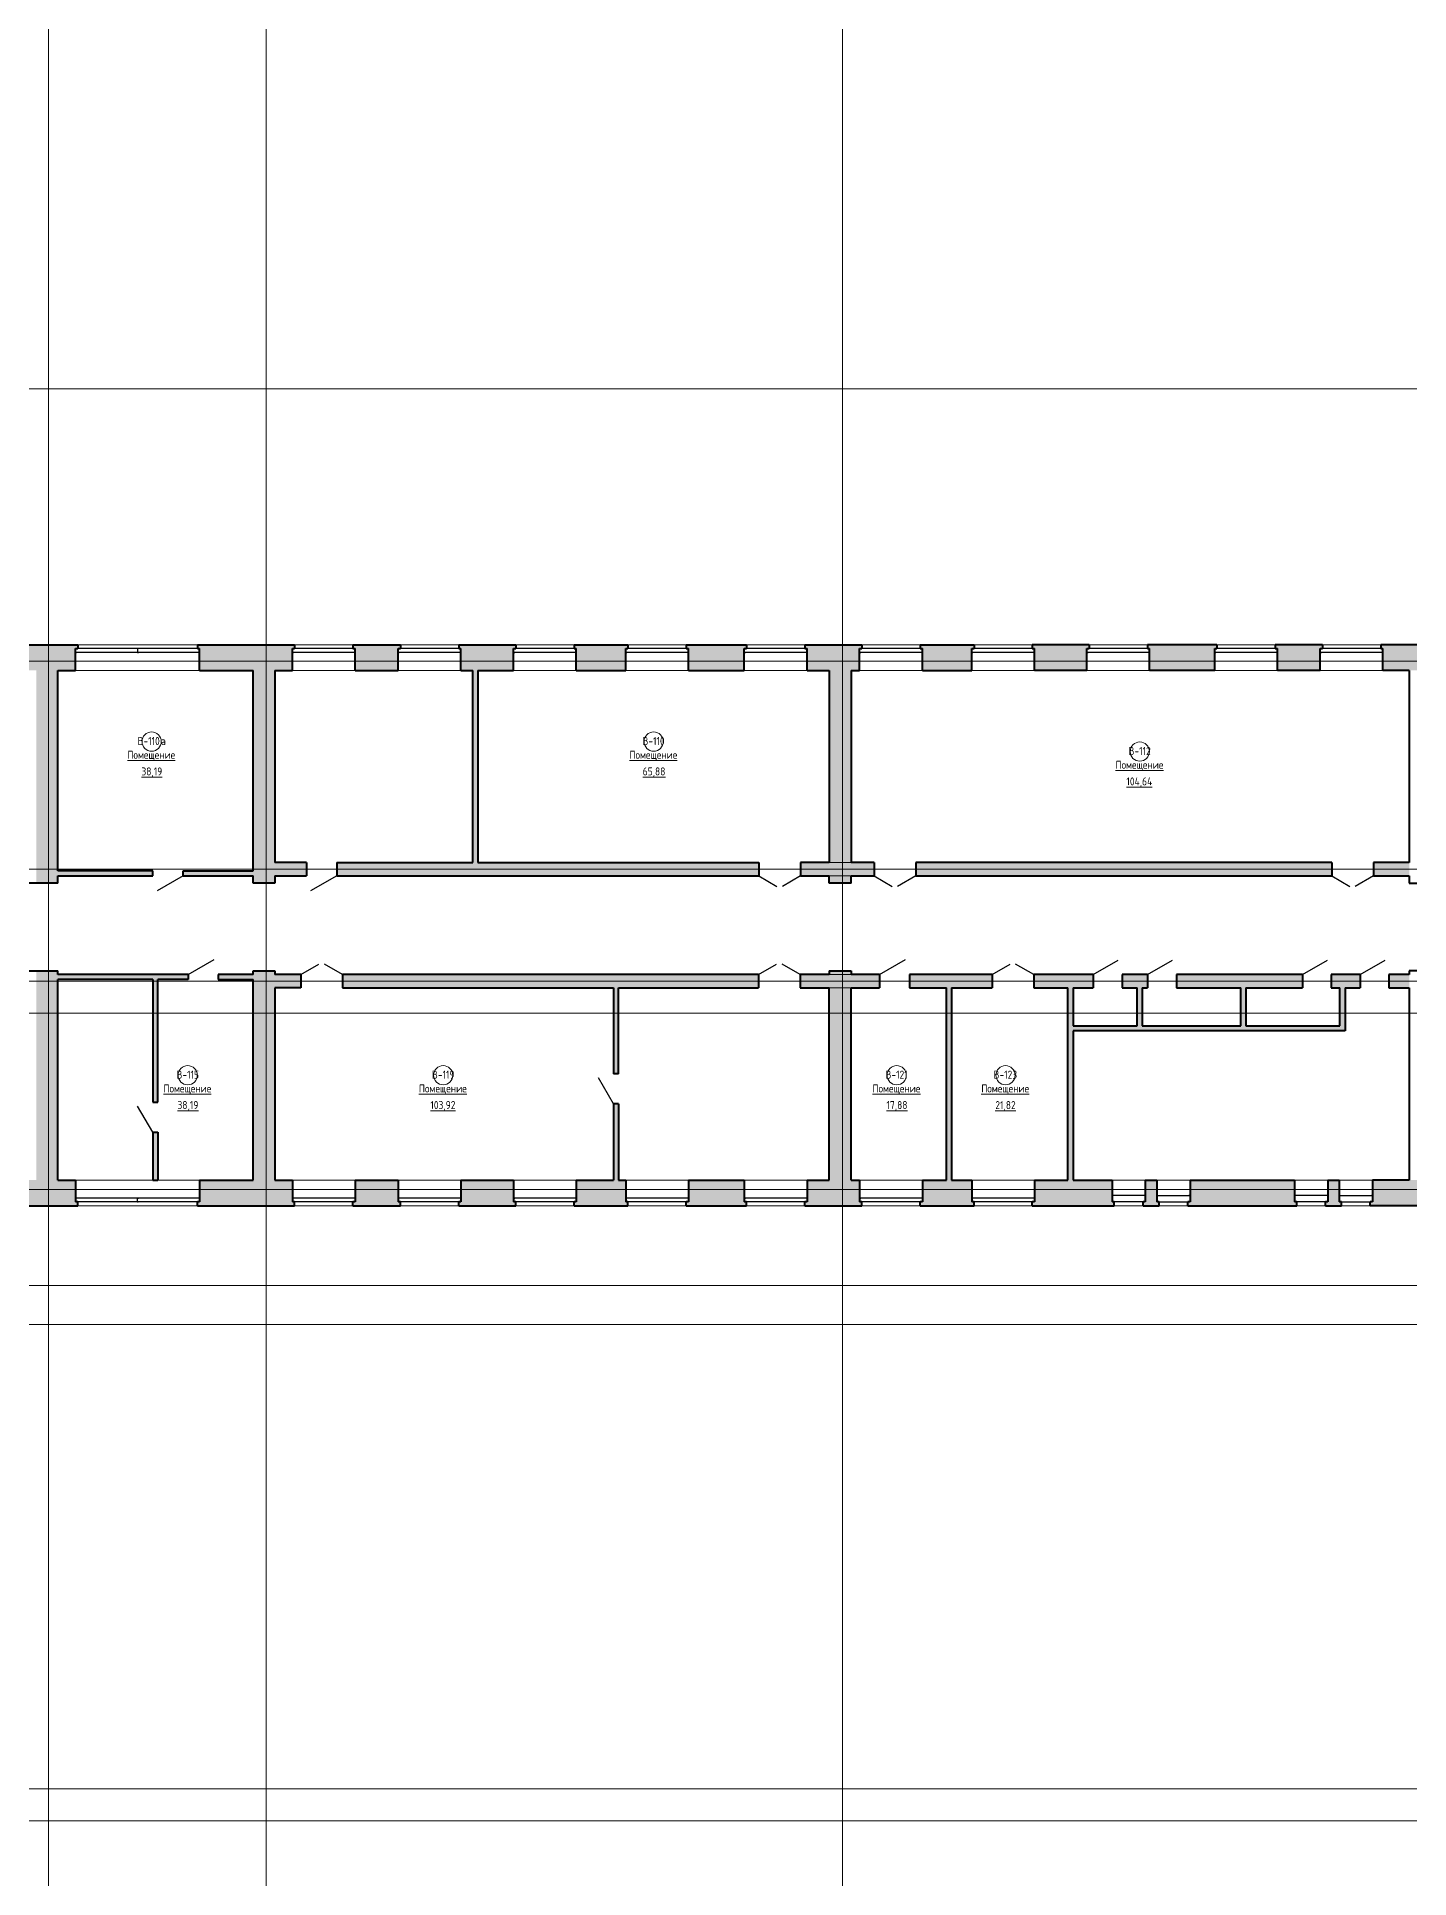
# Model space of a CAD drawing. Header units: millimetres. Extents: x -13853 to 411335, y -23261 to 161252.
# Drawn here: x 56186 to 99066, y 44091 to 101604 of the extents above; entities that cross this region are included whole.
import ezdxf

# ---------------------------------------------------------------- set-up
doc = ezdxf.new("R2010")
doc.units = ezdxf.units.MM
doc.linetypes.add('ADSK_Линия сетки', pattern=[21, 12, -3, 3, -3])
for name, color, linetype, lineweight in [('Двери', 7, 'Continuous', 18), ('Каркас_Импост', 7, 'Continuous', 30), ('Марки помещений', 7, 'Continuous', 18), ('Окна', 7, 'Continuous', 18), ('Оси', 7, 'Continuous', 9), ('Панель', 7, 'Continuous', 30), ('Стены', 7, 'Continuous', 18), ('Стены разрез', 7, 'Continuous', 40)]:
    doc.layers.add(name, color=color, linetype=linetype, lineweight=lineweight)
doc.styles.add('GOST Common_1', font='GOST Common.ttf', dxfattribs={"width": 0.9, "height": 250})

# ---------------------------------------------------------------- blocks, each defined once
blk = doc.blocks.new('AC_Дверь_Однопольная_ДеревяннаяВнутренняя_ГОСТ6629-88 - 860х2080h-423457-001_Весь этаж')
at = {"layer": 'Панель'}
blk.add_line((-450, 210), (329, 660), dxfattribs=at)
blk = doc.blocks.new('AC_Дверь_Двупольная_ДеревяннаяВнутренняя_филенчатая_с_верхом - 1260х2080-413008-001_Весь этаж')
at = {"layer": 'Панель'}
for p, q in [((-650, 210), (-87, 535)), ((650, 210), (87, 535))]:
    blk.add_line(p, q, dxfattribs=at)
blk = doc.blocks.new('ИРНИТУ_Дверь_Однопольная_ДеревяннаяВнутренняя_филенчатая - 900х2080 без верха-1341253-001_Весь этаж')
at = {"layer": 'Панель'}
blk.add_line((-470, 210), (344, 680), dxfattribs=at)
blk = doc.blocks.new('ИРНИТУ_Дверь_Однопольная_ДеревяннаяВнутренняя_филенчатая - 900х2080 без верха-1341261-001_Весь этаж')
at = {"layer": 'Панель'}
blk.add_line((-470, 80), (344, 550), dxfattribs=at)
blk = doc.blocks.new('ИРНИТУ-Окно-ГОСТ23166-99_4_2_Створки - 1920 x 2350-415137-001_Весь этаж')
at = {"layer": 'Каркас_Импост'}
for p, q in [((-1018.1, -160), (941.9, -160)), ((-1018.1, -280), (-1018.1, -160)), ((-1018.1, -160), (-983.1, -160)), ((-1018.1, -280), (941.9, -280)), ((-1018.1, -280), (-983.1, -280)), ((941.9, -160), (906.9, -160)), ((941.9, -280), (906.9, -280)), ((941.9, -280), (941.9, -160))]:
    blk.add_line(p, q, dxfattribs=at)
blk = doc.blocks.new('ИРНИТУ-Окно-ГОСТ23166-99_4_2_Створки - 1920 x 2350-670325-001_Весь этаж')
at = {"layer": 'Каркас_Импост'}
for p, q in [((-1008.1, -160), (931.9, -160)), ((-1008.1, -280), (-1008.1, -160)), ((-1008.1, -160), (-973.1, -160)), ((-1008.1, -280), (931.9, -280)), ((-1008.1, -280), (-993.1, -280)), ((931.9, -160), (896.9, -160)), ((931.9, -280), (896.9, -280)), ((931.9, -280), (931.9, -160))]:
    blk.add_line(p, q, dxfattribs=at)
blk = doc.blocks.new('ИРНИТУ-Окно-ГОСТ23166-99_4_2_Створки - 1920 x 2350-670323-001_Весь этаж')
at = {"layer": 'Каркас_Импост'}
for p, q in [((-1008.1, -160), (931.9, -160)), ((-1008.1, -280), (-1008.1, -160)), ((-1008.1, -160), (-973.1, -160)), ((-1008.1, -280), (931.9, -280)), ((-1008.1, -280), (-973.1, -280)), ((931.9, -160), (896.9, -160)), ((931.9, -280), (916.9, -280)), ((931.9, -280), (931.9, -160))]:
    blk.add_line(p, q, dxfattribs=at)
blk = doc.blocks.new('ИРНИТУ-Окно-ГОСТ23166-99_4_2_Створки - 1920 x 2350-415142-001_Весь этаж')
at = {"layer": 'Каркас_Импост'}
for p, q in [((-1018.1, 280), (941.9, 280)), ((-1018.1, 280), (-1018.1, 160)), ((-1018.1, 280), (-983.1, 280)), ((-1018.1, 160), (941.9, 160)), ((-1018.1, 160), (-983.1, 160)), ((941.9, 280), (906.9, 280)), ((941.9, 160), (906.9, 160)), ((941.9, 280), (941.9, 160))]:
    blk.add_line(p, q, dxfattribs=at)
blk = doc.blocks.new('ИРНИТУ-Окно-ГОСТ23166-99_4_2_Створки - 1920 x 2350-669671-001_Весь этаж')
at = {"layer": 'Каркас_Импост'}
for p, q in [((-1008.1, 280), (931.9, 280)), ((-1008.1, 280), (-1008.1, 160)), ((-1008.1, 280), (-993.1, 280)), ((-1008.1, 160), (931.9, 160)), ((-1008.1, 160), (-973.1, 160)), ((931.9, 280), (896.9, 280)), ((931.9, 160), (896.9, 160)), ((931.9, 280), (931.9, 160))]:
    blk.add_line(p, q, dxfattribs=at)
blk = doc.blocks.new('ИРНИТУ-Окно-ГОСТ23166-99_4_2_Створки - 1920 x 2350-669667-001_Весь этаж')
at = {"layer": 'Каркас_Импост'}
for p, q in [((-1008.1, 280), (931.9, 280)), ((-1008.1, 280), (-1008.1, 160)), ((-1008.1, 280), (-973.1, 280)), ((-1008.1, 160), (931.9, 160)), ((-1008.1, 160), (-973.1, 160)), ((931.9, 160), (896.9, 160)), ((931.9, 280), (916.9, 280)), ((931.9, 280), (931.9, 160))]:
    blk.add_line(p, q, dxfattribs=at)
blk = doc.blocks.new('ИРНИТУ-Окно-ГОСТ23166-99_2_1_Створка - 1000 x 1800-942850-001_Весь этаж')
at = {"layer": 'Каркас_Импост'}
for p, q in [((-1018.1, -80), (21.9, -80)), ((-1018.1, -280), (-1018.1, -80)), ((-1018.1, -80), (-983.1, -80)), ((-1018.1, -280), (21.9, -280)), ((-1018.1, -280), (-983.1, -280)), ((21.9, -80), (-13.1, -80)), ((21.9, -280), (-13.1, -280)), ((21.9, -280), (21.9, -80))]:
    blk.add_line(p, q, dxfattribs=at)
blk = doc.blocks.new('ИРНИТУ-Окно-ГОСТ23166-99_2_1_Створка - 1000 x 1800-942852-001_Весь этаж')
at = {"layer": 'Каркас_Импост'}
for p, q in [((-1018.1, 280), (21.9, 280)), ((-1018.1, 280), (-1018.1, 80)), ((-1018.1, 280), (-983.1, 280)), ((-1018.1, 80), (21.9, 80)), ((-1018.1, 80), (-983.1, 80)), ((21.9, 280), (-13.1, 280)), ((21.9, 80), (-13.1, 80)), ((21.9, 280), (21.9, 80))]:
    blk.add_line(p, q, dxfattribs=at)
blk = doc.blocks.new('ADSK_Марка_Помещение - Номер Имя Площадь Площадь проемов-115235-001_Весь этаж')
at = {"layer": 'Марки помещений'}
blk.add_circle((0, 0), 3, dxfattribs=at)

msp = doc.modelspace()

# ---------------------------------------------------------------- hatches: boundary and pattern name
at = {"layer": 'Стены'}
h = msp.add_hatch(color=256, dxfattribs=at)
h.paths.add_polyline_path([(99726, 81815), (100866, 81815), (100866, 82615), (98177, 82615), (98177, 82495), (98247, 82495), (98247, 81815), (99066, 81815)], flags=0)
h.paths.add_polyline_path([(94951, 81815), (96287, 81815), (96287, 82495), (96357, 82495), (96357, 82615), (94881, 82615), (94881, 82495), (94951, 82495)], flags=0)
h.paths.add_polyline_path([(92991, 81815), (92991, 82495), (93061, 82495), (93061, 82615), (90886, 82615), (90886, 82495), (90956, 82495), (90956, 81815)], flags=0)
h.paths.add_polyline_path([(87361, 81815), (88996, 81815), (88996, 82495), (89066, 82495), (89066, 82615), (87291, 82615), (87291, 82495), (87361, 82495)], flags=0)
h.paths.add_polyline_path([(80946, 81815), (81896, 81815), (81896, 82495), (81966, 82495), (81966, 82615), (80181, 82615), (80181, 82495), (80251, 82495), (80251, 81815)], flags=0)
h.paths.add_polyline_path([(78291, 81815), (78291, 82495), (78361, 82495), (78361, 82615), (76477, 82615), (76477, 82495), (76547, 82495), (76547, 81815)], flags=0)
h.paths.add_polyline_path([(83856, 81815), (85401, 81815), (85401, 82495), (85471, 82495), (85471, 82615), (83786, 82615), (83786, 82495), (83856, 82495)], flags=0)
h.paths.add_polyline_path([(74587, 81815), (74587, 82495), (74657, 82495), (74657, 82615), (72972, 82615), (72972, 82495), (73042, 82495), (73042, 81815)], flags=0)
h.paths.add_polyline_path([(71082, 81815), (71082, 82495), (71152, 82495), (71152, 82615), (69367, 82615), (69367, 82495), (69437, 82495), (69437, 81815), (70054, 81815)], flags=0)
h.paths.add_polyline_path([(62946, 81815), (64172, 81815), (64172, 82495), (64242, 82495), (64242, 82615), (61203, 82615), (61203, 82495), (61273, 82495), (61273, 81815), (61615, 81815)], flags=0)
h.paths.add_polyline_path([(56166, 81815), (57393, 81815), (57393, 82495), (57463, 82495), (57463, 82615), (54457, 82615), (54457, 82495), (54527, 82495), (54527, 81815), (55726, 81815)], flags=0)
h.paths.add_polyline_path([(67477, 81815), (67477, 82495), (67547, 82495), (67547, 82615), (66062, 82615), (66062, 82495), (66132, 82495), (66132, 81815)], flags=0)
h.paths.add_polyline_path([(52086, 81815), (52567, 81815), (52567, 82495), (52637, 82495), (52637, 82615), (50853, 82615), (50853, 82495), (50923, 82495), (50923, 81815), (51926, 81815)], flags=0)
h.paths.add_polyline_path([(47218, 81815), (48963, 81815), (48963, 82495), (49033, 82495), (49033, 82615), (47148, 82615), (47148, 82495), (47218, 82495)], flags=0)
h.paths.add_polyline_path([(44737, 81815), (45258, 81815), (45258, 82495), (45328, 82495), (45328, 82615), (43943, 82615), (43943, 82495), (44013, 82495), (44013, 81815)], flags=0)
h.paths.add_polyline_path([(36916, 81815), (38148, 81815), (38148, 82495), (38218, 82495), (38218, 82615), (36433, 82615), (36433, 82495), (36503, 82495), (36503, 81815)], flags=0)
h.paths.add_polyline_path([(42053, 81815), (42053, 82495), (42123, 82495), (42123, 82615), (40038, 82615), (40038, 82495), (40108, 82495), (40108, 81815)], flags=0)
h.paths.add_polyline_path([(34543, 81815), (34543, 82495), (34613, 82495), (34613, 82615), (32929, 82615), (32929, 82495), (32999, 82495), (32999, 81815)], flags=0)
h.paths.add_polyline_path([(31039, 81815), (31039, 82495), (31109, 82495), (31109, 82615), (29424, 82615), (29424, 82495), (29494, 82495), (29494, 81815)], flags=0)
h.paths.add_polyline_path([(25889, 81815), (27534, 81815), (27534, 82495), (27604, 82495), (27604, 82615), (25819, 82615), (25819, 82495), (25889, 82495)], flags=0)
h.paths.add_polyline_path([(19626, 81815), (20424, 81815), (20424, 82495), (20494, 82495), (20494, 82615), (18626, 82615), (18626, 81815), (19419, 81815)], flags=0)
h.paths.add_polyline_path([(23001, 81815), (23929, 81815), (23929, 82495), (23999, 82495), (23999, 82615), (22314, 82615), (22314, 82495), (22384, 82495), (22384, 81815), (22841, 81815)], flags=0)
for points in [[(56166, 75164), (56846, 75164), (56846, 81815), (56166, 81815), (56166, 75844)], [(62946, 75164), (63626, 75164), (63626, 81815), (62946, 81815), (62946, 75395)], [(69806, 75815), (69966, 75815), (69966, 81815), (69806, 81815), (69806, 79195)], [(56166, 65895), (56846, 65895), (56846, 72436), (56166, 72436), (56166, 66762)], [(63626, 65895), (63626, 72436), (62946, 72436), (62946, 65895)], [(84606, 65895), (84766, 65895), (84766, 71895), (84606, 71895), (84606, 66762)], [(88563, 65895), (88563, 71895), (88403, 71895), (88403, 65895)], [(90723, 70714), (90723, 71895), (90563, 71895), (90563, 70714)], [(93963, 70714), (93963, 71895), (93803, 71895), (93803, 70714)], [(97063, 70714), (97063, 71895), (96903, 71895), (96903, 70714)], [(97063, 70554), (97063, 70714), (88563, 70714), (88563, 70554), (95371, 70554)]]:
    msp.add_hatch(color=256, dxfattribs=at).paths.add_polyline_path(points, flags=0)
h = msp.add_hatch(color=256, dxfattribs=at)
h.paths.add_polyline_path([(80946, 75164), (81626, 75164), (81626, 75395), (80946, 75395)], flags=0)
h.paths.add_polyline_path([(80946, 75815), (81626, 75815), (81626, 81815), (80946, 81815), (80946, 79195)], flags=0)
h = msp.add_hatch(color=256, dxfattribs=at)
h.paths.add_polyline_path([(62946, 75395), (62946, 75555), (60756, 75555), (60756, 75395), (61615, 75395)], flags=0)
h.paths.add_polyline_path([(59816, 75395), (59816, 75555), (56846, 75555), (56846, 75395)], flags=0)
h = msp.add_hatch(color=256, dxfattribs=at)
h.paths.add_polyline_path([(97946, 75395), (99066, 75395), (99066, 75815), (97946, 75815)], flags=0)
h.paths.add_polyline_path([(95371, 75395), (96646, 75395), (96646, 75815), (83646, 75815), (83646, 75395), (86932, 75395)], flags=0)
h.paths.add_polyline_path([(80046, 75395), (82346, 75395), (82346, 75815), (80046, 75815)], flags=0)
h.paths.add_polyline_path([(78746, 75395), (78746, 75815), (65556, 75815), (65556, 75395), (70054, 75395)], flags=0)
h.paths.add_polyline_path([(64616, 75395), (64616, 75815), (63626, 75815), (63626, 75395)], flags=0)
h = msp.add_hatch(color=256, dxfattribs=at)
h.paths.add_polyline_path([(61856, 72155), (62946, 72155), (62946, 72315), (61856, 72315)], flags=0)
h.paths.add_polyline_path([(59966, 72155), (60916, 72155), (60916, 72315), (56846, 72315), (56846, 72155), (59806, 72155)], flags=0)
h = msp.add_hatch(color=256, dxfattribs=at)
h.paths.add_polyline_path([(59806, 65895), (59966, 65895), (59966, 67389), (59806, 67389), (59806, 66762)], flags=0)
h.paths.add_polyline_path([(59806, 68329), (59966, 68329), (59966, 72155), (59806, 72155)], flags=0)
h = msp.add_hatch(color=256, dxfattribs=at)
h.paths.add_polyline_path([(96903, 71895), (97533, 71895), (97533, 72315), (96633, 72315), (96633, 71895)], flags=0)
h.paths.add_polyline_path([(65736, 71895), (78733, 71895), (78733, 72315), (65736, 72315)], flags=0)
h.paths.add_polyline_path([(64436, 71895), (64436, 72315), (63626, 72315), (63626, 71895)], flags=0)
h.paths.add_polyline_path([(99066, 71895), (99066, 72315), (98433, 72315), (98433, 71895)], flags=0)
h.paths.add_polyline_path([(95371, 71895), (95733, 71895), (95733, 72315), (91793, 72315), (91793, 71895), (93963, 71895)], flags=0)
h.paths.add_polyline_path([(90893, 71895), (90893, 72315), (90093, 72315), (90093, 71895), (90723, 71895)], flags=0)
h.paths.add_polyline_path([(82513, 71895), (82513, 72315), (80033, 72315), (80033, 71895)], flags=0)
h.paths.add_polyline_path([(89193, 71895), (89193, 72315), (87333, 72315), (87333, 71895), (88563, 71895)], flags=0)
h.paths.add_polyline_path([(84766, 71895), (86033, 71895), (86033, 72315), (83453, 72315), (83453, 71895), (84606, 71895)], flags=0)
h = msp.add_hatch(color=256, dxfattribs=at)
h.paths.add_polyline_path([(74366, 65895), (74366, 68276), (74206, 68276), (74206, 65895)], flags=0)
h.paths.add_polyline_path([(74206, 69216), (74366, 69216), (74366, 71895), (74206, 71895)], flags=0)
h = msp.add_hatch(color=256, dxfattribs=at)
h.paths.add_polyline_path([(81626, 65895), (81626, 71895), (80946, 71895), (80946, 65895)], flags=0)
h.paths.add_polyline_path([(81626, 72315), (81626, 72436), (80946, 72436), (80946, 72315)], flags=0)
h = msp.add_hatch(color=256, dxfattribs=at)
h.paths.add_polyline_path([(96451, 65095), (96951, 65095), (96951, 65215), (96881, 65215), (96881, 65895), (96521, 65895), (96521, 65215), (96451, 65215)], flags=0)
h.paths.add_polyline_path([(97851, 65095), (99936, 65095), (99936, 65895), (97921, 65895), (97921, 65215), (97851, 65215)], flags=0)
h.paths.add_polyline_path([(81966, 65095), (81966, 65215), (81896, 65215), (81896, 65895), (80251, 65895), (80251, 65215), (80181, 65215), (80181, 65095)], flags=0)
h.paths.add_polyline_path([(89851, 65095), (89851, 65215), (89781, 65215), (89781, 65895), (87361, 65895), (87361, 65215), (87291, 65215), (87291, 65095)], flags=0)
h.paths.add_polyline_path([(85471, 65095), (85471, 65215), (85401, 65215), (85401, 65895), (83856, 65895), (83856, 65215), (83786, 65215), (83786, 65095)], flags=0)
h.paths.add_polyline_path([(95551, 65095), (95551, 65215), (95481, 65215), (95481, 65895), (92221, 65895), (92221, 65215), (92151, 65215), (92151, 65095), (95371, 65095)], flags=0)
h.paths.add_polyline_path([(90751, 65095), (91251, 65095), (91251, 65215), (91181, 65215), (91181, 65895), (90821, 65895), (90821, 65215), (90751, 65215)], flags=0)
h.paths.add_polyline_path([(74657, 65095), (74657, 65215), (74587, 65215), (74587, 65895), (73042, 65895), (73042, 65215), (72972, 65215), (72972, 65095)], flags=0)
h.paths.add_polyline_path([(78361, 65095), (78361, 65215), (78291, 65215), (78291, 65895), (76547, 65895), (76547, 65215), (76477, 65215), (76477, 65095)], flags=0)
h.paths.add_polyline_path([(61203, 65095), (64242, 65095), (64242, 65215), (64172, 65215), (64172, 65895), (61273, 65895), (61273, 65215), (61203, 65215)], flags=0)
h.paths.add_polyline_path([(66062, 65095), (67547, 65095), (67547, 65215), (67477, 65215), (67477, 65895), (66132, 65895), (66132, 65215), (66062, 65215)], flags=0)
h.paths.add_polyline_path([(70054, 65095), (71152, 65095), (71152, 65215), (71082, 65215), (71082, 65895), (69437, 65895), (69437, 65215), (69367, 65215), (69367, 65095)], flags=0)
h.paths.add_polyline_path([(52637, 65095), (52637, 65215), (52567, 65215), (52567, 65895), (50923, 65895), (50923, 65215), (50853, 65215), (50853, 65095)], flags=0)
h.paths.add_polyline_path([(57463, 65095), (57463, 65215), (57393, 65215), (57393, 65895), (54527, 65895), (54527, 65215), (54457, 65215), (54457, 65095)], flags=0)
h.paths.add_polyline_path([(42123, 65095), (42123, 65215), (42053, 65215), (42053, 65895), (40108, 65895), (40108, 65215), (40038, 65215), (40038, 65095)], flags=0)
h.paths.add_polyline_path([(44737, 65095), (45328, 65095), (45328, 65215), (45258, 65215), (45258, 65895), (44013, 65895), (44013, 65215), (43943, 65215), (43943, 65095)], flags=0)
h.paths.add_polyline_path([(47148, 65095), (49033, 65095), (49033, 65215), (48963, 65215), (48963, 65895), (47218, 65895), (47218, 65215), (47148, 65215)], flags=0)
h.paths.add_polyline_path([(38218, 65095), (38218, 65215), (38148, 65215), (38148, 65895), (36503, 65895), (36503, 65215), (36433, 65215), (36433, 65095)], flags=0)
h.paths.add_polyline_path([(32929, 65095), (34613, 65095), (34613, 65215), (34543, 65215), (34543, 65895), (32999, 65895), (32999, 65215), (32929, 65215)], flags=0)
h.paths.add_polyline_path([(31109, 65095), (31109, 65215), (31039, 65215), (31039, 65895), (29494, 65895), (29494, 65215), (29424, 65215), (29424, 65095)], flags=0)
h.paths.add_polyline_path([(23999, 65095), (23999, 65215), (23929, 65215), (23929, 65895), (22384, 65895), (22384, 65215), (22314, 65215), (22314, 65095)], flags=0)
h.paths.add_polyline_path([(27604, 65095), (27604, 65215), (27534, 65215), (27534, 65895), (25889, 65895), (25889, 65215), (25819, 65215), (25819, 65095)], flags=0)
h.paths.add_polyline_path([(20494, 65095), (20494, 65215), (20424, 65215), (20424, 65895), (17826, 65895), (17826, 65095), (19419, 65095)], flags=0)

# ---------------------------------------------------------------- linework, layer by layer
at = {"layer": 'Оси', "linetype": 'ADSK_Линия сетки'}
for p, q in [((63356, 153732), (63356, -22443)), ((56556, 139245), (56556, -22443)), ((81356, 138555), (81356, -22443)), ((-13035, 90605), (410517, 90605)), ((-13035, 82105), (410517, 82105)), ((-13035, 75605), (410517, 75605)), ((-13035, 72105), (410517, 72105)), ((-13035, 71105), (410517, 71105)), ((-13035, 65605), (410517, 65605)), ((410517, 62605), (-13035, 62605)), ((410517, 61385), (-13035, 61385)), ((123416, 46885), (-13035, 46885)), ((410517, 45885), (-13035, 45885))]:
    msp.add_line(p, q, dxfattribs=at)
at = {"layer": 'Стены'}
for p, q in [((57463, 82615), (61203, 82615)), ((64242, 82615), (66062, 82615)), ((67547, 82615), (69367, 82615)), ((71152, 82615), (72972, 82615)), ((74657, 82615), (76477, 82615)), ((78361, 82615), (80181, 82615)), ((81966, 82615), (83786, 82615)), ((85471, 82615), (87291, 82615)), ((89066, 82615), (90886, 82615)), ((93061, 82615), (94881, 82615)), ((96357, 82615), (98177, 82615)), ((61273, 81815), (57393, 81815)), ((66132, 81815), (64172, 81815)), ((69437, 81815), (67477, 81815)), ((73042, 81815), (71082, 81815)), ((76547, 81815), (74587, 81815)), ((80251, 81815), (78291, 81815)), ((83856, 81815), (81896, 81815)), ((87361, 81815), (85401, 81815)), ((90956, 81815), (88996, 81815)), ((94951, 81815), (92991, 81815)), ((98247, 81815), (96287, 81815)), ((81626, 75815), (80946, 75815)), ((80946, 75395), (81626, 75395)), ((81626, 72315), (80946, 72315)), ((80946, 71895), (81626, 71895)), ((57393, 65895), (59806, 65895)), ((59966, 65895), (61273, 65895)), ((64172, 65895), (66132, 65895)), ((67477, 65895), (69437, 65895)), ((71082, 65895), (73042, 65895)), ((74587, 65895), (76547, 65895)), ((78291, 65895), (80251, 65895)), ((81896, 65895), (83856, 65895)), ((85401, 65895), (87361, 65895)), ((89781, 65895), (90821, 65895)), ((91181, 65895), (92221, 65895)), ((95481, 65895), (96521, 65895)), ((96881, 65895), (97921, 65895)), ((61203, 65095), (57463, 65095)), ((66062, 65095), (64242, 65095)), ((69367, 65095), (67547, 65095)), ((72972, 65095), (71152, 65095)), ((76477, 65095), (74657, 65095)), ((80181, 65095), (78361, 65095)), ((83786, 65095), (81966, 65095)), ((87291, 65095), (85471, 65095)), ((90751, 65095), (89851, 65095)), ((92151, 65095), (91251, 65095)), ((96451, 65095), (95551, 65095)), ((97851, 65095), (96951, 65095))]:
    msp.add_line(p, q, dxfattribs=at)
at = {"layer": 'Стены разрез'}
for p, q in [((54457, 82615), (57463, 82615)), ((57393, 82495), (57463, 82495)), ((57393, 81815), (57393, 82495)), ((57463, 82615), (57463, 82495)), ((61203, 82615), (64242, 82615)), ((61203, 82615), (61203, 82495)), ((61203, 82495), (61273, 82495)), ((61273, 81815), (61273, 82495)), ((64172, 82495), (64242, 82495)), ((64172, 81815), (64172, 82495)), ((64242, 82615), (64242, 82495)), ((66062, 82615), (67547, 82615)), ((66062, 82615), (66062, 82495)), ((66062, 82495), (66132, 82495)), ((66132, 81815), (66132, 82495)), ((67477, 82495), (67547, 82495)), ((67477, 81815), (67477, 82495)), ((67547, 82615), (67547, 82495)), ((69367, 82615), (71152, 82615)), ((69367, 82615), (69367, 82495)), ((69367, 82495), (69437, 82495)), ((69437, 81815), (69437, 82495)), ((71082, 82495), (71152, 82495)), ((71082, 81815), (71082, 82495)), ((71152, 82615), (71152, 82495)), ((72972, 82615), (74657, 82615)), ((72972, 82615), (72972, 82495)), ((72972, 82495), (73042, 82495)), ((73042, 81815), (73042, 82495)), ((74587, 82495), (74657, 82495)), ((74587, 81815), (74587, 82495)), ((74657, 82615), (74657, 82495)), ((76477, 82615), (78361, 82615)), ((76477, 82615), (76477, 82495)), ((76477, 82495), (76547, 82495)), ((76547, 81815), (76547, 82495)), ((78291, 82495), (78361, 82495)), ((78291, 81815), (78291, 82495)), ((78361, 82615), (78361, 82495)), ((80181, 82615), (81966, 82615)), ((80181, 82615), (80181, 82495)), ((80181, 82495), (80251, 82495)), ((80251, 81815), (80251, 82495)), ((81896, 82495), (81966, 82495)), ((81896, 81815), (81896, 82495)), ((81966, 82615), (81966, 82495)), ((83786, 82615), (85471, 82615)), ((83786, 82615), (83786, 82495)), ((83786, 82495), (83856, 82495)), ((83856, 81815), (83856, 82495)), ((85401, 82495), (85471, 82495)), ((85401, 81815), (85401, 82495)), ((85471, 82615), (85471, 82495)), ((89066, 82615), (87291, 82615)), ((87291, 82615), (87291, 82495)), ((87291, 82495), (87361, 82495)), ((87361, 81815), (87361, 82495)), ((88996, 82495), (89066, 82495)), ((88996, 81815), (88996, 82495)), ((89066, 82615), (89066, 82495)), ((93061, 82615), (90886, 82615)), ((90886, 82615), (90886, 82495)), ((90886, 82495), (90956, 82495)), ((90956, 81815), (90956, 82495)), ((92991, 82495), (93061, 82495)), ((92991, 81815), (92991, 82495)), ((93061, 82615), (93061, 82495)), ((96357, 82615), (94881, 82615)), ((94881, 82615), (94881, 82495)), ((94881, 82495), (94951, 82495)), ((94951, 81815), (94951, 82495)), ((96287, 82495), (96357, 82495)), ((96287, 81815), (96287, 82495)), ((96357, 82615), (96357, 82495)), ((100066, 82615), (98177, 82615)), ((98177, 82615), (98177, 82495)), ((98177, 82495), (98247, 82495)), ((98247, 81815), (98247, 82495)), ((56846, 81815), (57393, 81815)), ((56846, 75555), (56846, 81815)), ((61273, 81815), (62946, 81815)), ((62946, 75555), (62946, 81815)), ((63626, 81815), (64172, 81815)), ((63626, 81815), (63626, 75815)), ((66132, 81815), (67477, 81815)), ((69437, 81815), (69806, 81815)), ((69806, 75815), (69806, 81815)), ((69966, 81815), (71082, 81815)), ((69966, 81815), (69966, 75815)), ((73042, 81815), (74587, 81815)), ((76547, 81815), (78291, 81815)), ((80251, 81815), (80946, 81815)), ((80946, 81815), (80946, 75815)), ((81626, 81815), (81896, 81815)), ((81626, 81815), (81626, 75815)), ((83856, 81815), (85401, 81815)), ((88996, 81815), (87361, 81815)), ((92991, 81815), (90956, 81815)), ((96287, 81815), (94951, 81815)), ((99066, 81815), (98247, 81815)), ((99066, 81815), (99066, 75815)), ((59816, 75555), (56846, 75555)), ((56846, 75395), (59816, 75395)), ((56846, 75164), (56846, 75395)), ((59816, 75395), (59816, 75555)), ((60756, 75555), (62946, 75555)), ((60756, 75395), (60756, 75555)), ((60756, 75395), (62946, 75395)), ((62946, 75164), (62946, 75395)), ((64616, 75815), (63626, 75815)), ((63626, 75395), (64616, 75395)), ((63626, 75395), (63626, 75164)), ((64616, 75815), (64616, 75395)), ((65556, 75815), (69806, 75815)), ((65556, 75815), (65556, 75395)), ((65556, 75395), (78746, 75395)), ((69966, 75815), (78746, 75815)), ((78746, 75815), (78746, 75395)), ((80946, 75815), (80046, 75815)), ((80046, 75815), (80046, 75395)), ((80046, 75395), (80946, 75395)), ((80946, 75164), (80946, 75395)), ((82346, 75815), (81626, 75815)), ((81626, 75395), (82346, 75395)), ((81626, 75164), (81626, 75395)), ((82346, 75815), (82346, 75395)), ((96646, 75815), (83646, 75815)), ((83646, 75815), (83646, 75395)), ((83646, 75395), (96646, 75395)), ((96646, 75815), (96646, 75395)), ((99066, 75815), (97946, 75815)), ((97946, 75815), (97946, 75395)), ((97946, 75395), (99066, 75395)), ((99066, 75395), (99066, 75164)), ((56846, 75164), (55046, 75164)), ((63626, 75164), (62946, 75164)), ((81626, 75164), (80946, 75164)), ((99066, 75164), (100866, 75164)), ((55046, 72436), (56846, 72436)), ((56846, 72315), (56846, 72436)), ((60916, 72315), (56846, 72315)), ((59806, 72155), (56846, 72155)), ((56846, 65895), (56846, 72155)), ((59806, 72155), (59806, 68329)), ((60916, 72155), (59966, 72155)), ((59966, 68329), (59966, 72155)), ((60916, 72315), (60916, 72155)), ((62946, 72315), (61856, 72315)), ((61856, 72315), (61856, 72155)), ((61856, 72155), (62946, 72155)), ((62946, 72315), (62946, 72436)), ((62946, 72436), (63626, 72436)), ((62946, 65895), (62946, 72155)), ((63626, 72436), (63626, 72315)), ((64436, 72315), (63626, 72315)), ((64436, 71895), (63626, 71895)), ((63626, 71895), (63626, 65895)), ((64436, 72315), (64436, 71895)), ((78733, 72315), (65736, 72315)), ((65736, 72315), (65736, 71895)), ((65736, 71895), (74206, 71895)), ((74206, 71895), (74206, 69216)), ((74366, 71895), (78733, 71895)), ((74366, 69216), (74366, 71895)), ((78733, 72315), (78733, 71895)), ((80946, 72315), (80033, 72315)), ((80033, 72315), (80033, 71895)), ((80033, 71895), (80946, 71895)), ((80946, 72436), (80946, 72315)), ((80946, 72436), (81626, 72436)), ((80946, 65895), (80946, 71895)), ((81626, 72436), (81626, 72315)), ((82513, 72315), (81626, 72315)), ((81626, 71895), (82513, 71895)), ((81626, 65895), (81626, 71895)), ((82513, 72315), (82513, 71895)), ((86033, 72315), (83453, 72315)), ((83453, 72315), (83453, 71895)), ((83453, 71895), (84606, 71895)), ((84606, 65895), (84606, 71895)), ((84766, 71895), (86033, 71895)), ((84766, 71895), (84766, 65895)), ((86033, 72315), (86033, 71895)), ((89193, 72315), (87333, 72315)), ((87333, 72315), (87333, 71895)), ((87333, 71895), (88403, 71895)), ((88403, 65895), (88403, 71895)), ((88563, 71895), (89193, 71895)), ((88563, 71895), (88563, 70714)), ((89193, 72315), (89193, 71895)), ((90893, 72315), (90093, 72315)), ((90093, 72315), (90093, 71895)), ((90093, 71895), (90563, 71895)), ((90563, 70714), (90563, 71895)), ((90723, 71895), (90893, 71895)), ((90723, 71895), (90723, 70714)), ((90893, 72315), (90893, 71895)), ((95733, 72315), (91793, 72315)), ((91793, 72315), (91793, 71895)), ((91793, 71895), (93803, 71895)), ((93803, 70714), (93803, 71895)), ((93963, 71895), (95733, 71895)), ((93963, 71895), (93963, 70714)), ((95733, 72315), (95733, 71895)), ((97533, 72315), (96633, 72315)), ((96633, 72315), (96633, 71895)), ((96633, 71895), (96903, 71895)), ((96903, 70714), (96903, 71895)), ((97063, 71895), (97533, 71895)), ((97063, 71895), (97063, 70554)), ((97533, 72315), (97533, 71895)), ((99066, 72315), (98433, 72315)), ((98433, 72315), (98433, 71895)), ((98433, 71895), (99066, 71895)), ((100846, 72436), (99066, 72436)), ((99066, 72436), (99066, 72315)), ((99066, 71895), (99066, 65895)), ((88563, 70714), (90563, 70714)), ((88563, 70554), (88563, 65895)), ((97063, 70554), (88563, 70554)), ((90723, 70714), (93803, 70714)), ((93963, 70714), (96903, 70714)), ((74366, 69216), (74206, 69216)), ((59806, 68329), (59966, 68329)), ((74206, 68276), (74206, 65895)), ((74366, 68276), (74206, 68276)), ((74366, 68276), (74366, 65895)), ((59806, 67389), (59806, 65895)), ((59806, 67389), (59966, 67389)), ((59966, 67389), (59966, 65895)), ((56846, 65895), (57393, 65895)), ((57393, 65895), (57393, 65215)), ((59806, 65895), (59966, 65895)), ((61273, 65895), (62946, 65895)), ((61273, 65895), (61273, 65215)), ((63626, 65895), (64172, 65895)), ((64172, 65895), (64172, 65215)), ((66132, 65895), (67477, 65895)), ((66132, 65895), (66132, 65215)), ((67477, 65895), (67477, 65215)), ((69437, 65895), (71082, 65895)), ((69437, 65895), (69437, 65215)), ((71082, 65895), (71082, 65215)), ((73042, 65895), (74206, 65895)), ((73042, 65895), (73042, 65215)), ((74366, 65895), (74587, 65895)), ((74587, 65895), (74587, 65215)), ((76547, 65895), (78291, 65895)), ((76547, 65895), (76547, 65215)), ((78291, 65895), (78291, 65215)), ((80251, 65895), (80946, 65895)), ((80251, 65895), (80251, 65215)), ((81626, 65895), (81896, 65895)), ((81896, 65895), (81896, 65215)), ((83856, 65895), (84606, 65895)), ((83856, 65895), (83856, 65215)), ((84766, 65895), (85401, 65895)), ((85401, 65895), (85401, 65215)), ((87361, 65895), (88403, 65895)), ((87361, 65895), (87361, 65215)), ((88563, 65895), (89781, 65895)), ((89781, 65895), (89781, 65215)), ((90821, 65895), (91181, 65895)), ((90821, 65895), (90821, 65215)), ((91181, 65895), (91181, 65215)), ((92221, 65895), (95481, 65895)), ((92221, 65895), (92221, 65215)), ((95481, 65895), (95481, 65215)), ((96521, 65895), (96881, 65895)), ((96521, 65895), (96521, 65215)), ((96881, 65895), (96881, 65215)), ((99066, 65895), (97921, 65895)), ((97921, 65895), (97921, 65215)), ((54457, 65095), (57463, 65095)), ((57463, 65215), (57393, 65215)), ((57463, 65095), (57463, 65215)), ((61273, 65215), (61203, 65215)), ((61203, 65095), (61203, 65215)), ((61203, 65095), (64242, 65095)), ((64242, 65215), (64172, 65215)), ((64242, 65095), (64242, 65215)), ((66132, 65215), (66062, 65215)), ((66062, 65095), (66062, 65215)), ((66062, 65095), (67547, 65095)), ((67547, 65215), (67477, 65215)), ((67547, 65095), (67547, 65215)), ((69437, 65215), (69367, 65215)), ((69367, 65095), (69367, 65215)), ((69367, 65095), (71152, 65095)), ((71152, 65215), (71082, 65215)), ((71152, 65095), (71152, 65215)), ((73042, 65215), (72972, 65215)), ((72972, 65095), (72972, 65215)), ((72972, 65095), (74657, 65095)), ((74657, 65215), (74587, 65215)), ((74657, 65095), (74657, 65215)), ((76547, 65215), (76477, 65215)), ((76477, 65095), (76477, 65215)), ((76477, 65095), (78361, 65095)), ((78361, 65215), (78291, 65215)), ((78361, 65095), (78361, 65215)), ((80251, 65215), (80181, 65215)), ((80181, 65095), (80181, 65215)), ((80181, 65095), (81966, 65095)), ((81966, 65215), (81896, 65215)), ((81966, 65095), (81966, 65215)), ((83856, 65215), (83786, 65215)), ((83786, 65095), (83786, 65215)), ((83786, 65095), (85471, 65095)), ((85471, 65215), (85401, 65215)), ((85471, 65095), (85471, 65215)), ((87361, 65215), (87291, 65215)), ((87291, 65095), (87291, 65215)), ((87291, 65095), (89851, 65095)), ((89851, 65215), (89781, 65215)), ((89851, 65095), (89851, 65215)), ((90821, 65215), (90751, 65215)), ((90751, 65095), (90751, 65215)), ((90751, 65095), (91251, 65095)), ((91251, 65215), (91181, 65215)), ((91251, 65095), (91251, 65215)), ((92221, 65215), (92151, 65215)), ((92151, 65095), (92151, 65215)), ((92151, 65095), (95551, 65095)), ((95551, 65215), (95481, 65215)), ((95551, 65095), (95551, 65215)), ((96521, 65215), (96451, 65215)), ((96451, 65095), (96451, 65215)), ((96451, 65095), (96951, 65095)), ((96951, 65215), (96881, 65215)), ((96951, 65095), (96951, 65215)), ((97921, 65215), (97851, 65215)), ((97851, 65095), (97851, 65215)), ((99936, 65095), (97851, 65095))]:
    msp.add_line(p, q, dxfattribs=at)

# ---------------------------------------------------------------- block references
at = {"layer": 'Двери'}
for name, p, rotation in [('ИРНИТУ_Дверь_Однопольная_ДеревяннаяВнутренняя_филенчатая - 900х2080 без верха-1341261-001_Весь этаж', (60286, 75475), 180), ('ИРНИТУ_Дверь_Однопольная_ДеревяннаяВнутренняя_филенчатая - 900х2080 без верха-1341253-001_Весь этаж', (65086, 75605), 180), ('AC_Дверь_Двупольная_ДеревяннаяВнутренняя_филенчатая_с_верхом - 1260х2080-413008-001_Весь этаж', (79396, 75605), 180), ('AC_Дверь_Двупольная_ДеревяннаяВнутренняя_филенчатая_с_верхом - 1260х2080-413008-001_Весь этаж', (82996, 75605), 180), ('AC_Дверь_Двупольная_ДеревяннаяВнутренняя_филенчатая_с_верхом - 1260х2080-413008-001_Весь этаж', (97296, 75605), 180), ('ИРНИТУ_Дверь_Однопольная_ДеревяннаяВнутренняя_филенчатая - 900х2080 без верха-1341261-001_Весь этаж', (74286, 68746), 89.99999999999993), ('ИРНИТУ_Дверь_Однопольная_ДеревяннаяВнутренняя_филенчатая - 900х2080 без верха-1341261-001_Весь этаж', (59886, 67859), 89.99999999999993)]:
    msp.add_blockref(name, p, dxfattribs=dict(at, rotation=rotation))
for name, p in [('ИРНИТУ_Дверь_Однопольная_ДеревяннаяВнутренняя_филенчатая - 900х2080 без верха-1341261-001_Весь этаж', (61386, 72235)), ('AC_Дверь_Двупольная_ДеревяннаяВнутренняя_филенчатая_с_верхом - 1260х2080-413008-001_Весь этаж', (65086, 72105)), ('AC_Дверь_Двупольная_ДеревяннаяВнутренняя_филенчатая_с_верхом - 1260х2080-413008-001_Весь этаж', (79383, 72105)), ('ИРНИТУ_Дверь_Однопольная_ДеревяннаяВнутренняя_филенчатая - 900х2080 без верха-1341253-001_Весь этаж', (82983, 72105)), ('AC_Дверь_Двупольная_ДеревяннаяВнутренняя_филенчатая_с_верхом - 1260х2080-413008-001_Весь этаж', (86683, 72105)), ('AC_Дверь_Однопольная_ДеревяннаяВнутренняя_ГОСТ6629-88 - 860х2080h-423457-001_Весь этаж', (89643, 72105)), ('AC_Дверь_Однопольная_ДеревяннаяВнутренняя_ГОСТ6629-88 - 860х2080h-423457-001_Весь этаж', (91343, 72105)), ('AC_Дверь_Однопольная_ДеревяннаяВнутренняя_ГОСТ6629-88 - 860х2080h-423457-001_Весь этаж', (96183, 72105)), ('AC_Дверь_Однопольная_ДеревяннаяВнутренняя_ГОСТ6629-88 - 860х2080h-423457-001_Весь этаж', (97983, 72105))]:
    msp.add_blockref(name, p, dxfattribs=at)
at = {"layer": 'Марки помещений', "xscale": 99.99999999999993, "yscale": 99.99999999999993, "zscale": 99.99999999999993}
for p in [(59773, 79591), (75460, 79591), (90648, 79279), (60901, 69170), (68883, 69170), (83054, 69170), (86454, 69170)]:
    msp.add_blockref('ADSK_Марка_Помещение - Номер Имя Площадь Площадь проемов-115235-001_Весь этаж', p, dxfattribs=at)
at = {"layer": 'Окна', "rotation": 180}
for name, p in [('ИРНИТУ-Окно-ГОСТ23166-99_4_2_Створки - 1920 x 2350-670325-001_Весь этаж', (58325, 82215)), ('ИРНИТУ-Окно-ГОСТ23166-99_4_2_Створки - 1920 x 2350-670323-001_Весь этаж', (60265, 82215)), ('ИРНИТУ-Окно-ГОСТ23166-99_4_2_Створки - 1920 x 2350-415137-001_Весь этаж', (65114, 82215)), ('ИРНИТУ-Окно-ГОСТ23166-99_4_2_Створки - 1920 x 2350-415137-001_Весь этаж', (68419, 82215)), ('ИРНИТУ-Окно-ГОСТ23166-99_4_2_Створки - 1920 x 2350-415137-001_Весь этаж', (72024, 82215)), ('ИРНИТУ-Окно-ГОСТ23166-99_4_2_Створки - 1920 x 2350-415137-001_Весь этаж', (75529, 82215)), ('ИРНИТУ-Окно-ГОСТ23166-99_4_2_Створки - 1920 x 2350-415137-001_Весь этаж', (79233, 82215)), ('ИРНИТУ-Окно-ГОСТ23166-99_4_2_Створки - 1920 x 2350-415137-001_Весь этаж', (82838, 82215)), ('ИРНИТУ-Окно-ГОСТ23166-99_4_2_Створки - 1920 x 2350-415137-001_Весь этаж', (86343, 82215)), ('ИРНИТУ-Окно-ГОСТ23166-99_4_2_Створки - 1920 x 2350-415137-001_Весь этаж', (89938, 82215)), ('ИРНИТУ-Окно-ГОСТ23166-99_4_2_Створки - 1920 x 2350-415137-001_Весь этаж', (93933, 82215)), ('ИРНИТУ-Окно-ГОСТ23166-99_4_2_Створки - 1920 x 2350-415137-001_Весь этаж', (97229, 82215)), ('ИРНИТУ-Окно-ГОСТ23166-99_4_2_Створки - 1920 x 2350-669671-001_Весь этаж', (58325, 65495)), ('ИРНИТУ-Окно-ГОСТ23166-99_4_2_Створки - 1920 x 2350-669667-001_Весь этаж', (60265, 65495)), ('ИРНИТУ-Окно-ГОСТ23166-99_4_2_Створки - 1920 x 2350-415142-001_Весь этаж', (65114, 65495)), ('ИРНИТУ-Окно-ГОСТ23166-99_4_2_Створки - 1920 x 2350-415142-001_Весь этаж', (68419, 65495)), ('ИРНИТУ-Окно-ГОСТ23166-99_4_2_Створки - 1920 x 2350-415142-001_Весь этаж', (72024, 65495)), ('ИРНИТУ-Окно-ГОСТ23166-99_4_2_Створки - 1920 x 2350-415142-001_Весь этаж', (75529, 65495)), ('ИРНИТУ-Окно-ГОСТ23166-99_4_2_Створки - 1920 x 2350-415142-001_Весь этаж', (79233, 65495)), ('ИРНИТУ-Окно-ГОСТ23166-99_4_2_Створки - 1920 x 2350-415142-001_Весь этаж', (82838, 65495)), ('ИРНИТУ-Окно-ГОСТ23166-99_4_2_Створки - 1920 x 2350-415142-001_Весь этаж', (86343, 65495)), ('ИРНИТУ-Окно-ГОСТ23166-99_2_1_Створка - 1000 x 1800-942852-001_Весь этаж', (89803, 65495)), ('ИРНИТУ-Окно-ГОСТ23166-99_2_1_Створка - 1000 x 1800-942852-001_Весь этаж', (95503, 65495))]:
    msp.add_blockref(name, p, dxfattribs=at)
at = {"layer": 'Окна'}
for p in [(92199, 65495), (97899, 65495)]:
    msp.add_blockref('ИРНИТУ-Окно-ГОСТ23166-99_2_1_Створка - 1000 x 1800-942850-001_Весь этаж', p, dxfattribs=at)

# ---------------------------------------------------------------- texts
at = {"layer": 'Марки помещений', "lineweight": 9, "char_height": 250, "attachment_point": 1, "style": 'GOST Common_1'}
for s, insert, width in [('\\fGOST Common|b0|i0|c204|p34|;\\W.9;В', (59335, 79734), 223.67), ('-110', (59519, 79734), 663.8), ('\\fGOST Common|b0|i0|c204|p34|;\\W.9;а', (60067, 79734), 216.46), ('\\fGOST Common|b0|i0|c204|p34|;\\W.9;В', (75111, 79734), 223.67), ('-110', (75295, 79734), 663.8), ('\\fGOST Common|b0|i0|c204|p34|;\\W.9;В', (90299, 79422), 223.67), ('-112', (90483, 79422), 663.8), ('\\LПомещение', (59016, 79303), 1875.95), ('\\LПомещение', (74703, 79303), 1875.95), ('\\LПомещение', (89891, 78991), 1875.95), ('\\L38,19', (59454, 78784), 815.32), ('\\L65,88', (75117, 78784), 873.04), ('\\L104,64', (90231, 78472), 1053.42), ('\\fGOST Common|b0|i0|c204|p34|;\\W.9;В', (60551, 69313), 223.67), ('-115', (60736, 69313), 663.8), ('\\fGOST Common|b0|i0|c204|p34|;\\W.9;В', (68533, 69313), 223.67), ('-119', (68718, 69313), 663.8), ('\\fGOST Common|b0|i0|c204|p34|;\\W.9;В', (82705, 69313), 223.67), ('-121', (82889, 69313), 663.8), ('\\fGOST Common|b0|i0|c204|p34|;\\W.9;В', (86081, 69313), 223.67), ('-123', (86266, 69313), 721.52), ('\\LПомещение', (60143, 68882), 1875.95), ('\\LПомещение', (68125, 68882), 1875.95), ('\\LПомещение', (82297, 68882), 1875.95), ('\\LПомещение', (85697, 68882), 1875.95), ('\\L38,19', (60581, 68363), 815.32), ('\\L103,92', (68483, 68363), 1010.13), ('\\L17,88', (82735, 68363), 815.32), ('\\L21,82', (86135, 68363), 815.32)]:
    msp.add_mtext(s, dxfattribs=dict(at, insert=insert, width=width))

doc.saveas('drawing.dxf')
